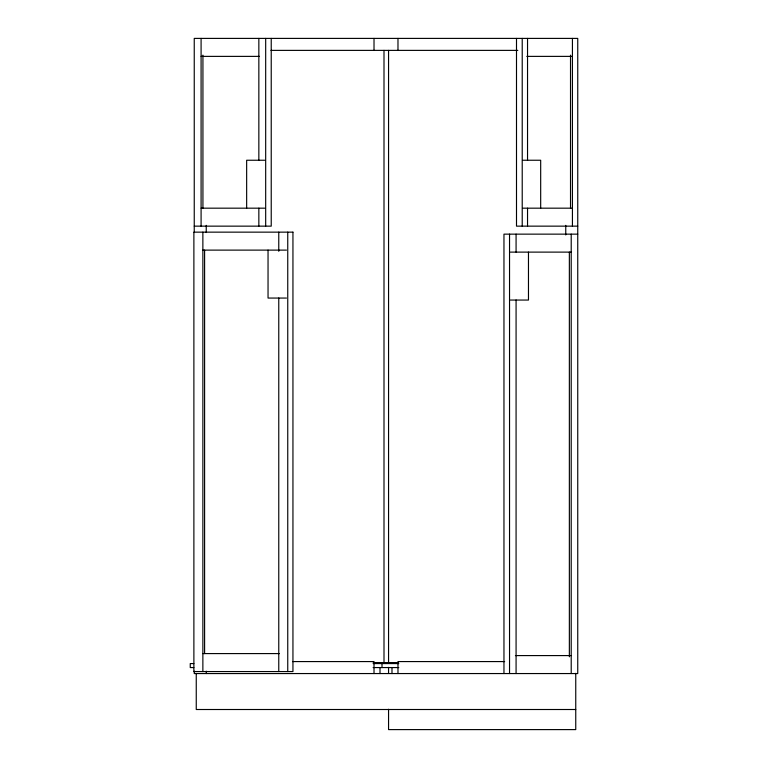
<?xml version="1.0" encoding="UTF-8"?>
<svg xmlns="http://www.w3.org/2000/svg" width="768" height="768" viewBox="0 0 768 768"><rect width="100%" height="100%" fill="white"/><g stroke="black" fill="none" stroke-linecap="round" stroke-linejoin="round"><path stroke-width="1.15" d="M270.95 50.381L517.824 50.381M201.091 56.381L259.517 56.381M526.81 56.381L572.429 56.381M264.672 160.243L246.653 160.243L246.653 208.176M523.027 160.243L540.682 160.243L540.682 208.176M201.091 208.176L264.672 208.176M523.027 208.176L572.429 208.176M194.246 226.147L271.229 226.147L271.229 38.4M577.747 226.147L516.499 226.147L516.499 38.4M577.747 234.144L503.962 234.144L503.962 673.555M202.867 250.118L286.474 250.118M510.509 252.115L571.21 252.115M286.474 298.061L268.042 298.061L268.042 250.118M510.509 300.058L528.47 300.058L528.47 252.115M202.867 653.587L279.312 653.587M515.414 655.584L571.21 655.584M292.522 661.574L374.016 661.574L374.016 673.555M504.643 661.574L397.978 661.574L397.978 673.555M373.238 662.573L398.16 662.573M193.853 663.571L190.253 663.571L190.253 667.565L193.853 667.565M373.123 663.571L398.784 663.571M373.123 667.565L398.784 667.565M575.75 709.507L196.253 709.507L196.253 673.555M575.75 673.344L575.75 729.6L388.56 729.6L388.56 709.248M572.429 38.4L572.429 226.147M571.21 234.144L571.21 673.555M570.518 55.142L570.518 208.214M569.357 252.106L569.357 656.794M565.757 225.35L565.757 234.941M527.539 38.4L527.539 160.378M527.539 208.176L527.539 226.147M522.221 38.4L522.221 226.147M516.077 234.144L516.077 252.115M516.077 299.99L516.077 673.555M509.539 234.144L509.539 673.555M397.978 38.4L397.978 50.381M391.987 667.565L391.987 673.555M388.56 50.381L388.56 662.573M388.56 667.363L388.56 673.344M384 50.381L384 662.573M382.003 663.571L382.003 667.565M380.006 667.565L380.006 673.555M374.016 38.4L374.016 50.381M287.75 232.147L287.75 671.558M278.765 232.147L278.765 251.299M278.765 297.994L278.765 671.558M265.68 38.4L265.68 226.147M258.845 38.4L258.845 160.378M258.845 208.176L258.845 226.147M206.237 225.35L206.237 232.541M206.237 671.165L206.237 673.555M204.595 250.099L204.595 653.606M202.934 55.142L202.934 208.214M202.867 232.147L202.867 671.558M201.091 38.4L201.091 226.147M194.246 232.541L194.246 38.4L577.747 38.4L577.747 673.555L194.246 673.555L194.246 671.165M292.944 232.147L193.882 232.147L193.882 671.558L292.944 671.558L292.944 232.147"/></g></svg>
